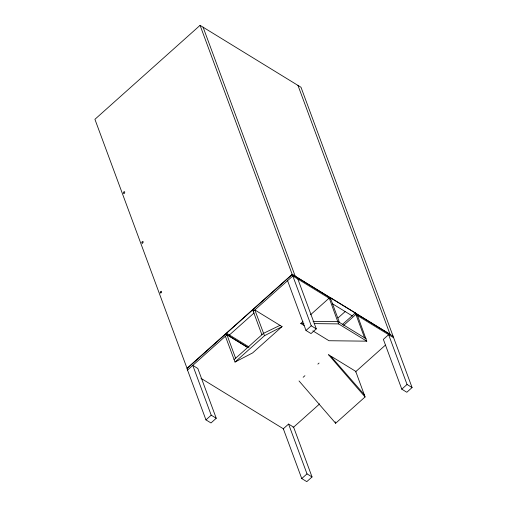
<?xml version="1.0" encoding="UTF-8"?>
<svg xmlns="http://www.w3.org/2000/svg" width="507" height="507" viewBox="0 0 507 507"><rect width="100%" height="100%" fill="white"/><g stroke="black" fill="none" stroke-linecap="round" stroke-linejoin="round"><path stroke-width="0.76" d="M200.075 25.35L94.917 119.316L187.026 368.31L292.178 274.344L200.075 25.35L301 87.267L412.083 387.557L406.823 392.253L401.791 389.173L383.368 339.373L388.628 334.671L407.045 384.471L412.083 387.557M330.589 299.117L330.038 297.622L292.279 274.49L252.841 309.726L253.392 311.222M187.527 370.078L227.104 334.715L226.553 333.219L249.076 347.016M253.253 311.349L292.831 275.985L329.918 298.705M228.815 335.514L254.077 312.946M234.044 359.659L263.488 333.346L280.003 325.361L282.057 326.616L252.613 352.923L235.033 362.042L225.387 336.255M235.033 362.042L264.477 335.729L282.057 326.616M310.538 314.765L329.227 298.059L330.741 298.984M205.95 419.878L211.21 415.182L192.787 365.382L197.819 368.469L216.242 418.262L210.982 422.965L205.95 419.878L186.975 368.583L252.701 309.859L261.91 334.759M297.863 279.072L316.286 328.872L311.025 333.568L305.994 330.482L311.247 325.786L292.279 274.49M338.042 317.933L345.115 311.615M342.358 324.531L355.211 313.047L393.109 336.261M343.645 325.367L355.914 314.403L357.422 315.329L366.783 341.167L328.98 340.729L312.87 330.862M303.154 377.271L304.922 375.693M317.876 364.115L319.055 363.063M288.584 424.067L283.324 428.764L301.747 478.564L306.779 481.65L312.039 476.954L293.616 427.154L288.584 424.067L307.008 473.868L312.039 476.954M293.084 427.629L319.67 403.876M355.407 371.942L385.421 345.121M299.035 380.953L335.634 423.263L365.078 396.949L355.711 371.339L331.204 356.32M301.747 478.564L307.008 473.868M401.791 389.173L407.045 384.471M304.143 325.513L300.79 323.46L302.939 321.552M313.034 321.527L337.884 321.463L366.079 338.739M300.79 323.46L303.94 323.498M314.175 323.612L338.587 323.897L366.783 341.167M292.178 274.344L389.991 334.265M393.66 337.757L355.762 314.543L355.211 313.047M332.383 303.725L352.549 316.083M311.247 325.786L316.286 328.872M280.003 325.361L254.831 309.942L264.477 335.729M227.104 334.715L248.303 347.701M226.965 334.842L247.498 347.422M200.975 378.317L283.654 428.966M211.21 415.182L216.242 418.262M364.368 394.744L330.539 355.914L328.479 354.647L365.078 396.949M297.945 85.315L390.086 334.411M364.571 337.814L355.363 312.914L330.184 297.489L339.398 322.389M329.227 298.059L338.587 323.897M203.098 27.201L295.201 276.195M287.57 280.682L305.994 330.482M226.407 333.346L235.622 358.246M335.165 421.786L335.634 423.263M160.953 292.869A0.938 0.583 -58.5 0 0 161.48 291.386A0.938 0.583 -58.5 0 0 160.275 292.089A0.938 0.583 -58.5 0 0 160.953 292.869M124.114 193.268A0.938 0.583 -58.5 0 0 124.633 191.785A0.938 0.583 -58.5 0 0 123.429 192.489A0.938 0.583 -58.5 0 0 124.114 193.268M142.53 243.068A0.938 0.583 -58.5 0 0 143.056 241.585A0.938 0.583 -58.5 0 0 141.852 242.289A0.938 0.583 -58.5 0 0 142.53 243.068"/></g></svg>
